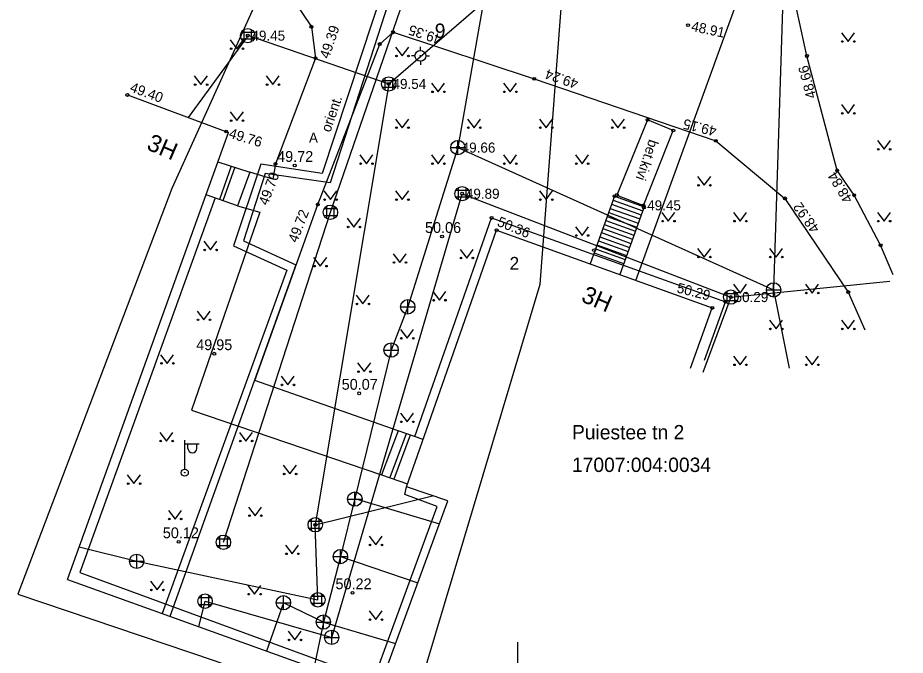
# Model space of a CAD drawing. Extents: x 641385 to 641951, y 6455406 to 6456065.
# Drawn here: x 641765.3 to 641827, y 6455450.3 to 6455494.7 of the extents above; entities that cross this region are included whole.
import ezdxf

# ---------------------------------------------------------------- set-up
doc = ezdxf.new("R2010")
doc.units = 0
for name, color, linetype in [('ABIJOONIS', 7, 'Continuous'), ('ALUSVORK', 7, 'Continuous'), ('DKAEV', 7, 'Continuous'), ('DTRASS', 7, 'Continuous'), ('HALJASTUS', 7, 'Continuous'), ('HOONE', 7, 'Continuous'), ('HOONEDET', 7, 'Continuous'), ('KKAEV', 7, 'Continuous'), ('KORGUS', 7, 'Continuous'), ('KTRASS', 7, 'Continuous'), ('MOOTPIIR', 7, 'Continuous'), ('PIIR', 7, 'Continuous'), ('POST', 7, 'Continuous'), ('SITRASS', 7, 'Continuous'), ('TEE', 7, 'Continuous'), ('TTRASS', 7, 'Continuous'), ('VORK', 7, 'Continuous')]:
    doc.layers.add(name, color=color, linetype=linetype)

msp = doc.modelspace()

# ---------------------------------------------------------------- linework, layer by layer
at = {"layer": 'ALUSVORK'}
for p, q in [((641793.258, 6455492.378), (641793.258, 6455492.628)), ((641792.883, 6455492.003), (641792.633, 6455492.003)), ((641793.633, 6455492.003), (641793.883, 6455492.003)), ((641793.258, 6455491.628), (641793.258, 6455491.378))]:
    msp.add_line(p, q, dxfattribs=at)
for radius in [0.375, 0.022]:
    msp.add_circle((641793.258, 6455492.003), radius, dxfattribs=at)
at = {"layer": 'DKAEV'}
for p, q in [((641781.001, 6455492.978), (641781.001, 6455493.844)), ((641781.501, 6455493.844), (641781.501, 6455492.978)), ((641780.818, 6455493.661), (641781.684, 6455493.661)), ((641781.684, 6455493.161), (641780.818, 6455493.161)), ((641790.624, 6455490.297), (641791.49, 6455490.297)), ((641790.807, 6455489.614), (641790.807, 6455490.48)), ((641791.307, 6455490.48), (641791.307, 6455489.614)), ((641791.49, 6455489.797), (641790.624, 6455489.797)), ((641795.73, 6455482.663), (641796.596, 6455482.663)), ((641795.913, 6455481.98), (641795.913, 6455482.846)), ((641796.413, 6455482.846), (641796.413, 6455481.98)), ((641796.596, 6455482.163), (641795.73, 6455482.163)), ((641786.567, 6455481.37), (641787.433, 6455481.37)), ((641786.75, 6455480.687), (641786.75, 6455481.553)), ((641787.25, 6455481.553), (641787.25, 6455480.687)), ((641787.433, 6455480.87), (641786.567, 6455480.87)), ((641814.413, 6455475.467), (641815.279, 6455475.467)), ((641814.596, 6455474.784), (641814.596, 6455475.65)), ((641815.096, 6455475.65), (641815.096, 6455474.784)), ((641815.279, 6455474.967), (641814.413, 6455474.967)), ((641785.697, 6455458.94), (641785.697, 6455459.806)), ((641786.197, 6455459.806), (641786.197, 6455458.94)), ((641785.514, 6455459.623), (641786.38, 6455459.623)), ((641779.313, 6455457.723), (641779.313, 6455458.589)), ((641779.813, 6455458.589), (641779.813, 6455457.723)), ((641786.38, 6455459.123), (641785.514, 6455459.123)), ((641779.13, 6455458.406), (641779.996, 6455458.406)), ((641779.996, 6455457.906), (641779.13, 6455457.906)), ((641777.85, 6455454.308), (641778.716, 6455454.308)), ((641778.033, 6455453.625), (641778.033, 6455454.491)), ((641778.533, 6455454.491), (641778.533, 6455453.625)), ((641785.693, 6455454.401), (641786.559, 6455454.401)), ((641785.876, 6455453.718), (641785.876, 6455454.584)), ((641786.376, 6455454.584), (641786.376, 6455453.718)), ((641778.716, 6455453.808), (641777.85, 6455453.808)), ((641786.559, 6455453.901), (641785.693, 6455453.901))]:
    msp.add_line(p, q, dxfattribs=at)
for centre in [(641781.251, 6455493.411), (641791.057, 6455490.047), (641796.163, 6455482.413), (641787, 6455481.12), (641814.846, 6455475.217), (641785.947, 6455459.373), (641779.563, 6455458.156), (641778.283, 6455454.058), (641786.126, 6455454.151)]:
    msp.add_circle(centre, 0.5, dxfattribs=at)
at = {"layer": 'DTRASS'}
for p, q in [((641791.057, 6455490.047), (641785.947, 6455459.373)), ((641814.846, 6455475.217), (641812.904, 6455469.967)), ((641785.947, 6455459.373), (641794.11, 6455461.397))]:
    msp.add_line(p, q, dxfattribs=at)
for points in [[(641777.139, 6455487.704), (641781.298, 6455493.411), (641791.057, 6455490.047), (641816.089, 6455511.67)], [(641779.563, 6455458.156), (641787, 6455481.12), (641794.838, 6455503.891)], [(641777.847, 6455452.278), (641778.283, 6455454.058), (641787.09, 6455451.54), (641796.163, 6455482.413), (641814.846, 6455475.217), (641825.907, 6455476.328)], [(641769.528, 6455457.841), (641773.53, 6455456.83), (641786.126, 6455454.151), (641785.947, 6455459.373)]]:
    msp.add_lwpolyline(points, dxfattribs=at)
at = {"layer": 'HALJASTUS'}
for p, q in [((641780.037, 6455493.107), (641780.5, 6455492.5)), ((641780.5, 6455492.5), (641780.946, 6455493.107)), ((641822.537, 6455493.607), (641823, 6455493)), ((641823, 6455493), (641823.446, 6455493.607)), ((641791.537, 6455492.607), (641792, 6455492)), ((641792, 6455492), (641792.446, 6455492.607)), ((641777.537, 6455490.607), (641778, 6455490)), ((641778, 6455490), (641778.446, 6455490.607)), ((641782.537, 6455490.607), (641783, 6455490)), ((641783, 6455490), (641783.446, 6455490.607)), ((641794.037, 6455490.107), (641794.5, 6455489.5)), ((641794.5, 6455489.5), (641794.946, 6455490.107)), ((641799.037, 6455490.107), (641799.5, 6455489.5)), ((641799.5, 6455489.5), (641799.946, 6455490.107)), ((641822.537, 6455488.607), (641823, 6455488)), ((641823, 6455488), (641823.446, 6455488.607)), ((641780.037, 6455488.107), (641780.5, 6455487.5)), ((641780.5, 6455487.5), (641780.946, 6455488.107)), ((641791.537, 6455487.607), (641792, 6455487)), ((641792, 6455487), (641792.446, 6455487.607)), ((641796.537, 6455487.607), (641797, 6455487)), ((641797, 6455487), (641797.446, 6455487.607)), ((641801.537, 6455487.607), (641802, 6455487)), ((641802, 6455487), (641802.446, 6455487.607)), ((641806.537, 6455487.607), (641807, 6455487)), ((641807, 6455487), (641807.446, 6455487.607)), ((641825.037, 6455486.107), (641825.5, 6455485.5)), ((641825.5, 6455485.5), (641825.946, 6455486.107)), ((641789.037, 6455485.107), (641789.5, 6455484.5)), ((641789.5, 6455484.5), (641789.946, 6455485.107)), ((641794.037, 6455485.107), (641794.5, 6455484.5)), ((641794.5, 6455484.5), (641794.946, 6455485.107)), ((641799.037, 6455485.107), (641799.5, 6455484.5)), ((641799.5, 6455484.5), (641799.946, 6455485.107)), ((641804.037, 6455485.107), (641804.5, 6455484.5)), ((641804.5, 6455484.5), (641804.946, 6455485.107)), ((641812.537, 6455483.607), (641813, 6455483)), ((641813, 6455483), (641813.446, 6455483.607)), ((641786.537, 6455482.607), (641787, 6455482)), ((641787, 6455482), (641787.446, 6455482.607)), ((641791.537, 6455482.607), (641792, 6455482)), ((641792, 6455482), (641792.446, 6455482.607)), ((641801.537, 6455482.607), (641802, 6455482)), ((641802, 6455482), (641802.446, 6455482.607)), ((641810.037, 6455481.107), (641810.5, 6455480.5)), ((641810.5, 6455480.5), (641810.946, 6455481.107)), ((641815.037, 6455481.107), (641815.5, 6455480.5)), ((641815.5, 6455480.5), (641815.946, 6455481.107)), ((641825.037, 6455481.107), (641825.5, 6455480.5)), ((641825.5, 6455480.5), (641825.946, 6455481.107)), ((641788.174, 6455480.7), (641788.637, 6455480.093)), ((641788.637, 6455480.093), (641789.083, 6455480.7)), ((641804.037, 6455480.107), (641804.5, 6455479.5)), ((641804.5, 6455479.5), (641804.946, 6455480.107)), ((641778.199, 6455479.105), (641778.662, 6455478.498)), ((641778.662, 6455478.498), (641779.108, 6455479.105)), ((641796.015, 6455478.539), (641796.478, 6455477.932)), ((641796.478, 6455477.932), (641796.924, 6455478.539)), ((641812.537, 6455478.607), (641813, 6455478)), ((641813, 6455478), (641813.446, 6455478.607)), ((641817.537, 6455478.607), (641818, 6455478)), ((641818, 6455478), (641818.446, 6455478.607)), ((641785.835, 6455477.973), (641786.298, 6455477.366)), ((641786.298, 6455477.366), (641786.744, 6455477.973)), ((641791.362, 6455478.23), (641791.825, 6455477.623)), ((641791.825, 6455477.623), (641792.271, 6455478.23)), ((641815.037, 6455476.107), (641815.5, 6455475.5)), ((641815.5, 6455475.5), (641815.946, 6455476.107)), ((641820.037, 6455476.107), (641820.5, 6455475.5)), ((641820.5, 6455475.5), (641820.946, 6455476.107)), ((641788.791, 6455475.349), (641789.254, 6455474.742)), ((641789.254, 6455474.742), (641789.7, 6455475.349)), ((641794.113, 6455475.606), (641794.576, 6455474.999)), ((641794.576, 6455474.999), (641795.022, 6455475.606)), ((641777.736, 6455474.243), (641778.199, 6455473.636)), ((641778.199, 6455473.636), (641778.645, 6455474.243)), ((641817.537, 6455473.607), (641818, 6455473)), ((641818, 6455473), (641818.446, 6455473.607)), ((641822.537, 6455473.607), (641823, 6455473)), ((641823, 6455473), (641823.446, 6455473.607)), ((641791.876, 6455472.956), (641792.339, 6455472.349)), ((641792.339, 6455472.349), (641792.785, 6455472.956)), ((641775.191, 6455471.207), (641775.654, 6455470.6)), ((641775.654, 6455470.6), (641776.1, 6455471.207)), ((641815.037, 6455471.107), (641815.5, 6455470.5)), ((641815.5, 6455470.5), (641815.946, 6455471.107)), ((641820.037, 6455471.107), (641820.5, 6455470.5)), ((641820.5, 6455470.5), (641820.946, 6455471.107)), ((641788.894, 6455470.636), (641789.357, 6455470.029)), ((641789.357, 6455470.029), (641789.803, 6455470.636)), ((641783.572, 6455469.715), (641784.035, 6455469.108)), ((641784.035, 6455469.108), (641784.481, 6455469.715)), ((641791.876, 6455467.142), (641792.339, 6455466.535)), ((641792.339, 6455466.535), (641792.785, 6455467.142)), ((641775.14, 6455465.805), (641775.603, 6455465.198)), ((641775.603, 6455465.198), (641776.049, 6455465.805)), ((641780.667, 6455465.805), (641781.13, 6455465.198)), ((641781.13, 6455465.198), (641781.576, 6455465.805)), ((641783.726, 6455463.515), (641784.189, 6455462.908)), ((641784.189, 6455462.908), (641784.635, 6455463.515)), ((641772.878, 6455462.846), (641773.341, 6455462.239)), ((641773.341, 6455462.239), (641773.787, 6455462.846)), ((641781.31, 6455460.608), (641781.773, 6455460.001)), ((641781.773, 6455460.001), (641782.219, 6455460.608)), ((641775.731, 6455460.376), (641776.194, 6455459.769)), ((641776.194, 6455459.769), (641776.64, 6455460.376)), ((641789.691, 6455458.576), (641790.154, 6455457.969)), ((641790.154, 6455457.969), (641790.6, 6455458.576)), ((641783.881, 6455457.958), (641784.344, 6455457.351)), ((641784.344, 6455457.351), (641784.79, 6455457.958)), ((641774.491, 6455455.444), (641774.954, 6455454.837)), ((641774.954, 6455454.837), (641775.4, 6455455.444)), ((641781.259, 6455455.154), (641781.722, 6455454.547)), ((641781.722, 6455454.547), (641782.168, 6455455.154)), ((641789.691, 6455453.379), (641790.154, 6455452.772)), ((641790.154, 6455452.772), (641790.6, 6455453.379)), ((641784.061, 6455451.964), (641784.524, 6455451.357)), ((641784.524, 6455451.357), (641784.97, 6455451.964))]:
    msp.add_line(p, q, dxfattribs=at)
for centre in [(641780.099, 6455492.5), (641780.928, 6455492.5), (641822.599, 6455493), (641823.428, 6455493), (641791.599, 6455492), (641792.428, 6455492), (641777.599, 6455490), (641778.428, 6455490), (641782.599, 6455490), (641783.428, 6455490), (641794.099, 6455489.5), (641794.928, 6455489.5), (641799.099, 6455489.5), (641799.928, 6455489.5), (641780.099, 6455487.5), (641780.928, 6455487.5), (641822.599, 6455488), (641823.428, 6455488), (641791.599, 6455487), (641792.428, 6455487), (641796.599, 6455487), (641797.428, 6455487), (641801.599, 6455487), (641802.428, 6455487), (641806.599, 6455487), (641807.428, 6455487), (641825.099, 6455485.5), (641825.928, 6455485.5), (641789.099, 6455484.5), (641789.928, 6455484.5), (641794.099, 6455484.5), (641794.928, 6455484.5), (641799.099, 6455484.5), (641799.928, 6455484.5), (641804.099, 6455484.5), (641804.928, 6455484.5), (641812.599, 6455483), (641813.428, 6455483), (641786.599, 6455482), (641787.428, 6455482), (641791.599, 6455482), (641792.428, 6455482), (641801.599, 6455482), (641802.428, 6455482), (641788.236, 6455480.093), (641789.065, 6455480.093), (641810.099, 6455480.5), (641810.928, 6455480.5), (641815.099, 6455480.5), (641815.928, 6455480.5), (641825.099, 6455480.5), (641825.928, 6455480.5), (641804.099, 6455479.5), (641804.928, 6455479.5), (641778.261, 6455478.498), (641779.09, 6455478.498), (641791.424, 6455477.623), (641792.253, 6455477.623), (641796.077, 6455477.932), (641796.906, 6455477.932), (641812.599, 6455478), (641813.428, 6455478), (641817.599, 6455478), (641818.428, 6455478), (641785.897, 6455477.366), (641786.726, 6455477.366), (641815.099, 6455475.5), (641815.928, 6455475.5), (641820.099, 6455475.5), (641820.928, 6455475.5), (641788.853, 6455474.742), (641789.682, 6455474.742), (641794.175, 6455474.999), (641795.004, 6455474.999), (641777.798, 6455473.636), (641778.627, 6455473.636), (641817.599, 6455473), (641818.428, 6455473), (641822.599, 6455473), (641823.428, 6455473), (641791.938, 6455472.349), (641792.767, 6455472.349), (641775.253, 6455470.6), (641776.082, 6455470.6), (641815.099, 6455470.5), (641815.928, 6455470.5), (641820.099, 6455470.5), (641820.928, 6455470.5), (641788.956, 6455470.029), (641789.785, 6455470.029), (641783.634, 6455469.108), (641784.463, 6455469.108), (641791.938, 6455466.535), (641792.767, 6455466.535), (641775.202, 6455465.198), (641776.031, 6455465.198), (641780.729, 6455465.198), (641781.558, 6455465.198), (641783.788, 6455462.908), (641784.617, 6455462.908), (641772.94, 6455462.239), (641773.769, 6455462.239), (641775.793, 6455459.769), (641776.622, 6455459.769), (641781.372, 6455460.001), (641782.201, 6455460.001), (641789.753, 6455457.969), (641790.582, 6455457.969), (641783.943, 6455457.351), (641784.772, 6455457.351), (641774.553, 6455454.837), (641775.382, 6455454.837), (641781.321, 6455454.547), (641782.15, 6455454.547), (641789.753, 6455452.772), (641790.582, 6455452.772), (641784.123, 6455451.357), (641784.952, 6455451.357)]:
    msp.add_circle(centre, 0.055, dxfattribs=at)
at = {"layer": 'HOONE'}
for p, q in [((641772.879, 6455489.284), (641779.902, 6455486.659)), ((641768.718, 6455455.563), (641779.902, 6455486.659)), ((641792.287, 6455462.009), (641798.562, 6455479.872)), ((641812.043, 6455470.26), (641813.559, 6455474.46))]:
    msp.add_line(p, q, dxfattribs=at)
for points in [[(641798.562, 6455479.872), (641813.559, 6455474.46)], [(641768.718, 6455455.563), (641790.315, 6455447.792), (641795.167, 6455461.043), (641792.287, 6455462.009)]]:
    msp.add_lwpolyline(points, dxfattribs=at)
at = {"layer": 'HOONEDET'}
for p, q in [((641779.176, 6455484.639), (641781.4, 6455483.9)), ((641780.11, 6455484.329), (641779.285, 6455482.009)), ((641780.353, 6455484.248), (641779.527, 6455481.924)), ((641781.4, 6455483.9), (641780.537, 6455481.568)), ((641780.537, 6455481.568), (641778.35, 6455482.338)), ((641806.759, 6455482.24), (641805.058, 6455477.528)), ((641806.759, 6455482.24), (641808.817, 6455481.497)), ((641806.453, 6455481.393), (641808.512, 6455480.651)), ((641806.555, 6455481.676), (641808.614, 6455480.933)), ((641806.657, 6455481.958), (641808.716, 6455481.215)), ((641808.817, 6455481.497), (641807.117, 6455476.785)), ((641806.25, 6455480.829), (641808.308, 6455480.086)), ((641806.352, 6455481.111), (641808.41, 6455480.368)), ((641792.869, 6455465.512), (641798.211, 6455480.727)), ((641806.046, 6455480.265), (641808.105, 6455479.522)), ((641806.148, 6455480.547), (641808.206, 6455479.804)), ((641805.842, 6455479.7), (641807.901, 6455478.957)), ((641805.944, 6455479.982), (641808.003, 6455479.24)), ((641805.639, 6455479.136), (641807.697, 6455478.393)), ((641805.741, 6455479.418), (641807.799, 6455478.675)), ((641805.333, 6455478.289), (641807.392, 6455477.547)), ((641805.435, 6455478.572), (641807.494, 6455477.829)), ((641805.537, 6455478.854), (641807.595, 6455478.111)), ((641813.014, 6455470.825), (641814.473, 6455474.892)), ((641791.72, 6455465.905), (641790.542, 6455462.86)), ((641792.272, 6455465.71), (641791.136, 6455462.658)), ((641792.558, 6455465.609), (641791.418, 6455462.558)), ((641793.442, 6455465.297), (641791.72, 6455465.905)), ((641790.542, 6455462.86), (641792.365, 6455462.231))]:
    msp.add_line(p, q, dxfattribs=at)
for points in [[(641778.987, 6455482.123), (641769.564, 6455456.05), (641790.007, 6455448.565), (641794.432, 6455460.65), (641792.165, 6455461.481), (641792.287, 6455462.009)], [(641798.211, 6455480.727), (641814.473, 6455474.892)]]:
    msp.add_lwpolyline(points, dxfattribs=at)
at = {"layer": 'KKAEV'}
for p, q in [((641795.868, 6455485.123), (641795.868, 6455486.123)), ((641795.368, 6455485.623), (641796.368, 6455485.623)), ((641817.817, 6455475.217), (641817.817, 6455476.217)), ((641817.317, 6455475.717), (641818.317, 6455475.717)), ((641792.38, 6455474.04), (641792.38, 6455475.04)), ((641791.88, 6455474.54), (641792.88, 6455474.54)), ((641790.72, 6455471.53), (641791.72, 6455471.53)), ((641791.22, 6455471.03), (641791.22, 6455472.03)), ((641788.7, 6455460.66), (641788.7, 6455461.66)), ((641788.2, 6455461.16), (641789.2, 6455461.16)), ((641773.53, 6455456.33), (641773.53, 6455457.33)), ((641787.7, 6455456.66), (641787.7, 6455457.66)), ((641773.03, 6455456.83), (641774.03, 6455456.83)), ((641787.2, 6455457.16), (641788.2, 6455457.16)), ((641783.735, 6455453.445), (641783.735, 6455454.445)), ((641783.235, 6455453.945), (641784.235, 6455453.945)), ((641786.51, 6455452.1), (641786.51, 6455453.1)), ((641786.01, 6455452.6), (641787.01, 6455452.6)), ((641787.09, 6455451.04), (641787.09, 6455452.04)), ((641786.59, 6455451.54), (641787.59, 6455451.54))]:
    msp.add_line(p, q, dxfattribs=at)
for centre in [(641795.868, 6455485.623), (641817.817, 6455475.717), (641792.38, 6455474.54), (641791.22, 6455471.53), (641788.7, 6455461.16), (641773.53, 6455456.83), (641787.7, 6455457.16), (641783.735, 6455453.945), (641786.51, 6455452.6), (641787.09, 6455451.54)]:
    msp.add_circle(centre, 0.5, dxfattribs=at)
at = {"layer": 'KORGUS'}
for centre in [(641785.678, 6455494.031), (641791.358, 6455493.647), (641811.87, 6455494.138), (641781.251, 6455493.411), (641790.43, 6455492.822), (641785.961, 6455491.842), (641820.139, 6455491.994), (641791.057, 6455490.047), (641801.177, 6455490.407), (641772.879, 6455489.284), (641809.057, 6455487.557), (641779.747, 6455486.736), (641810.848, 6455486.808), (641795.868, 6455485.623), (641813.801, 6455486.086), (641783.178, 6455484.494), (641784.516, 6455484.378), (641822.241, 6455484.032), (641796.163, 6455482.413), (641806.759, 6455482.24), (641806.929, 6455482.32), (641818.613, 6455482.086), (641823.427, 6455482.3), (641786.129, 6455481.666), (641808.769, 6455481.6), (641808.804, 6455481.46), (641798.211, 6455480.727), (641794.767, 6455479.432), (641798.562, 6455479.872), (641825.262, 6455478.833), (641805.332, 6455478.486), (641814.846, 6455475.217), (641823.011, 6455475.564), (641814.473, 6455474.892), (641813.559, 6455474.46), (641778.923, 6455471.275), (641789.004, 6455468.52), (641785.947, 6455459.373), (641776.454, 6455458.188), (641788.536, 6455454.641)]:
    msp.add_circle(centre, 0.1, dxfattribs=at)
at = {"layer": 'KTRASS'}
for points in [[(641792.423, 6455555.249), (641812.848, 6455547.915), (641804.727, 6455524.556), (641800.388, 6455511.371), (641818.67, 6455502.556), (641817.817, 6455475.717)], [(641800.388, 6455511.371), (641795.868, 6455485.623), (641817.817, 6455475.717), (641818.914, 6455470.262)], [(641795.868, 6455485.623), (641792.38, 6455474.54), (641791.22, 6455471.53), (641788.71, 6455461.2), (641787.7, 6455457.16), (641786.51, 6455452.6), (641783.735, 6455453.945), (641782.549, 6455450.586)], [(641788.71, 6455461.2), (641794.582, 6455459.445)], [(641787.7, 6455457.16), (641793.075, 6455455.33)], [(641786.51, 6455452.6), (641785.846, 6455449.4)], [(641786.51, 6455452.6), (641791.53, 6455451.111)]]:
    msp.add_lwpolyline(points, dxfattribs=at)
at = {"layer": 'MOOTPIIR'}
msp.add_lwpolyline([(641778.911, 6455449.928), (641792.306, 6455445.076), (641801.596, 6455476.118), (641804.381, 6455512.988), (641802.793, 6455530.38), (641807.261, 6455543.399), (641789.288, 6455548.567), (641782.536, 6455527.2), (641785.713, 6455504.341), (641775.982, 6455482.775), (641765.257, 6455454.549), (641778.911, 6455449.928)], dxfattribs=at)
at = {"layer": 'POST'}
for p, q in [((641776.87, 6455463.25), (641776.87, 6455465.25)), ((641776.87, 6455465), (641777.87, 6455465)), ((641777.097, 6455464.679), (641777.097, 6455465)), ((641777.709, 6455464.679), (641777.709, 6455465)), ((641776.87, 6455463), (641776.87, 6455463))]:
    msp.add_line(p, q, dxfattribs=at)
for radius in [0.25, 0.0234]:
    msp.add_circle((641776.87, 6455463), radius, dxfattribs=at)
msp.add_arc((641777.403, 6455464.679), 0.306, 180, 0, dxfattribs=at)
at = {"layer": 'SITRASS'}
msp.add_lwpolyline([(641808.246, 6455476.377), (641826.976, 6455527.994)], dxfattribs=at)
at = {"layer": 'TEE'}
for points in [[(641826.133, 6455476.766), (641825.262, 6455478.833), (641823.427, 6455482.3), (641822.241, 6455484.032), (641820.139, 6455491.994), (641819.068, 6455496.911), (641817.868, 6455499.715), (641816.717, 6455501.386), (641815.221, 6455503.344), (641813.101, 6455504.747), (641802.425, 6455508.316), (641797.774, 6455509.776), (641801.137, 6455519.048), (641803.917, 6455527.405)], [(641779.037, 6455498.123), (641784.347, 6455496.045), (641785.678, 6455494.031), (641785.961, 6455491.842), (641783.178, 6455484.494), (641782.988, 6455483.429), (641781.4, 6455483.9)], [(641791.72, 6455465.905), (641781.739, 6455469.421), (641786.129, 6455481.666), (641790.43, 6455492.822), (641791.358, 6455493.647), (641801.177, 6455490.407), (641813.801, 6455486.086), (641818.613, 6455482.086), (641823.011, 6455475.564), (641824.155, 6455472.927)], [(641806.929, 6455482.32), (641808.769, 6455481.6), (641810.848, 6455486.808), (641809.057, 6455487.557), (641806.929, 6455482.32)], [(641780.537, 6455481.568), (641782.088, 6455481.116), (641777.33, 6455467.349), (641790.542, 6455462.86)]]:
    msp.add_lwpolyline(points, dxfattribs=at)
at = {"layer": 'TTRASS'}
for points in [[(641793.514, 6455505.323), (641786.425, 6455483.827), (641782.159, 6455484.472), (641780.267, 6455478.788), (641783.981, 6455477.082), (641775.309, 6455453.191)], [(641794.086, 6455505.14), (641786.984, 6455483.177), (641782.453, 6455483.818), (641780.945, 6455479.141), (641784.605, 6455477.461), (641775.835, 6455453.002)]]:
    msp.add_lwpolyline(points, dxfattribs=at)
at = {"layer": 'VORK'}
msp.add_line((641800, 6455451.2), (641800, 6455448.8), dxfattribs=at)

# ---------------------------------------------------------------- texts
at = {"layer": 'ABIJOONIS'}
msp.add_text('orient.', height=0.7, rotation=70.90651, dxfattribs=at).set_placement((641786.987, 6455486.64))
at = {"layer": 'ALUSVORK'}
msp.add_text('9', height=1, dxfattribs=at).set_placement((641794.258, 6455493.253))
at = {"layer": 'HOONE'}
for p in [(641774.15, 6455485.52), (641804.37, 6455474.94)]:
    msp.add_text('3H', height=1.2, rotation=336.80141, dxfattribs=at).set_placement(p)
msp.add_text('2', height=0.9, dxfattribs=at).set_placement((641799.457, 6455477.114))
at = {"layer": 'KORGUS'}
for s, rotation, p in [(' 48.91', 348.14307, (641811.8, 6455493.8)), (' 49.39', 71.2495, (641786.81, 6455491.51)), (' 49.35', 161.73853, (641795.05, 6455493.36)), (' 48.66', 104.78889, (641820.86, 6455488.88)), (' 49.24', 161.10472, (641804.55, 6455490.26)), (' 49.40', 339.64535, (641772.76, 6455489.63)), (' 49.15', 166.26088, (641814.16, 6455487.01)), (' 49.76', 342.99131, (641779.64, 6455486.4)), (' 49.70', 69.25619, (641782.54, 6455481.31)), (' 48.84', 120.96012, (641823.49, 6455481.79)), (' 48.92', 125.36689, (641821.21, 6455479.77)), (' 49.72', 68.91673, (641784.59, 6455478.71)), (' 50.36', 337.48456, (641798.3, 6455480.3)), (' 50.29', 345.8144, (641810.79, 6455475.61))]:
    msp.add_text(s, height=0.7, rotation=rotation, dxfattribs=at).set_placement(p)
for s, height, p in [(' 49.45', 0.7, (641781.25, 6455493.06)), (' 49.54', 0.7, (641791.06, 6455489.7)), (' 49.66', 0.7, (641795.87, 6455485.27)), ('49.72', 0.75, (641783.295, 6455484.628)), (' 49.89', 0.7, (641796.16, 6455482.06)), (' 49.45', 0.7, (641808.77, 6455481.25)), ('50.06', 0.75, (641793.58, 6455479.682)), (' 50.29', 0.7, (641814.85, 6455474.87)), ('49.95', 0.75, (641777.667, 6455471.525)), ('50.07', 0.75, (641787.785, 6455468.77)), ('50.12', 0.75, (641775.346, 6455458.438)), ('50.22', 0.75, (641787.353, 6455454.891))]:
    msp.add_text(s, height=height, dxfattribs=at).set_placement(p)
at = {"layer": 'PIIR'}
for s, p in [('Puiestee tn 2', (641803.801, 6455465.315)), ('17007:004:0034', (641803.801, 6455463.046))]:
    msp.add_text(s, height=0.99996, dxfattribs=at).set_placement(p)
at = {"layer": 'TEE'}
msp.add_text('A', height=0.7, dxfattribs=at).set_placement((641785.51, 6455485.96))
msp.add_text('bet.kivi', height=0.7, rotation=251.10485, dxfattribs=at).set_placement((641809.17, 6455486.24))

doc.saveas('drawing.dxf')
